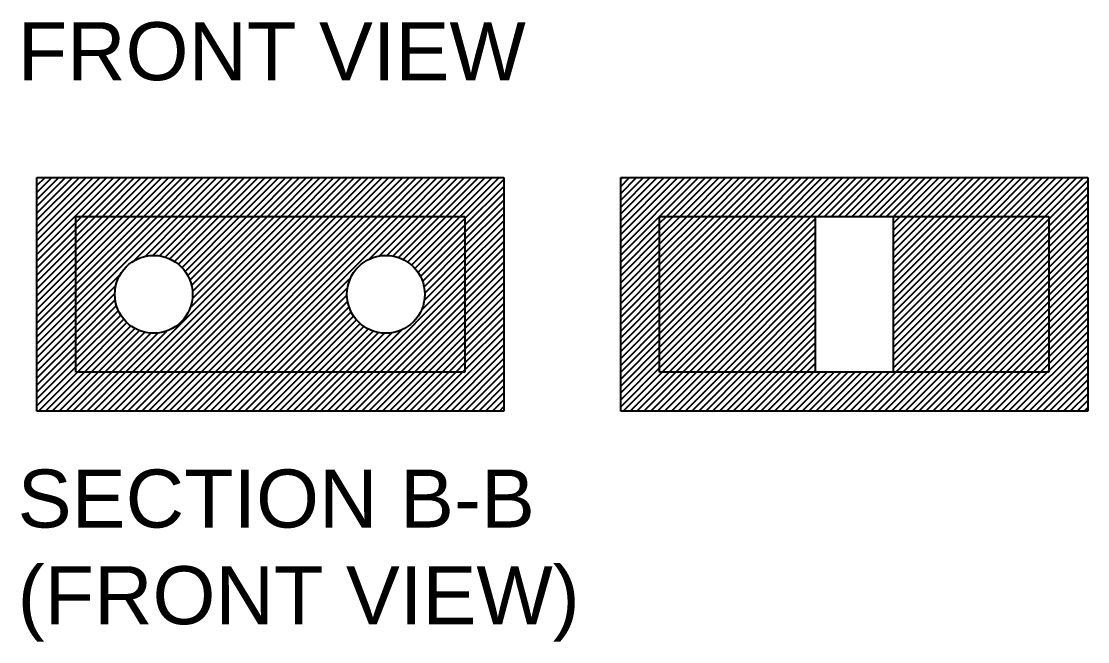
# Model space of a CAD drawing. Header units: inches. Extents: x -42 to 74, y -23 to 45.
# Drawn here: x 17.09 to 44.5, y -21.92 to -5.99 of the extents above; entities that cross this region are included whole.
import ezdxf

# ---------------------------------------------------------------- set-up
doc = ezdxf.new("R2010")
doc.units = ezdxf.units.IN
doc.header["$MEASUREMENT"] = 0
doc.linetypes.add('ACAD_ISO02W100', pattern=[15, 12, -3])
for name, color, linetype in [('dimensions', 100, 'Continuous'), ('front layer', 140, 'Continuous'), ('middle layer', 170, 'Continuous')]:
    doc.layers.add(name, color=color, linetype=linetype)
doc.styles.get("Standard").update_dxf_attribs({"font": 'arial.ttf'})

msp = doc.modelspace()

# ---------------------------------------------------------------- linework, layer by layer
for p, q in [((17.497, -10), (29.497, -10)), ((17.497, -16), (17.497, -10)), ((29.497, -10), (29.497, -16)), ((32.5, -10), (44.5, -10)), ((32.5, -16), (32.5, -10)), ((44.5, -10), (44.5, -16)), ((18.497, -11), (28.497, -11)), ((18.497, -15), (18.497, -11)), ((28.497, -11), (28.497, -15)), ((33.5, -15), (33.5, -11)), ((33.5, -11), (37.5, -11)), ((37.5, -11), (37.5, -15)), ((37.5, -11), (43.5, -11)), ((39.5, -11), (39.5, -15)), ((43.5, -11), (43.5, -15)), ((28.497, -15), (18.497, -15)), ((37.5, -15), (33.5, -15)), ((43.5, -15), (37.5, -15)), ((29.497, -16), (17.497, -16)), ((44.5, -16), (32.5, -16)), ((37.5, -16), (32.5, -16))]:
    msp.add_line(p, q)
for centre in [(20.497, -13), (26.463, -13)]:
    msp.add_circle(centre, 1)
at = {"layer": 'front layer', "linetype": 'Continuous'}
for p, q in [((17.497, -10.029), (17.526, -10)), ((17.497, -10.206), (17.703, -10)), ((17.497, -10.383), (17.88, -10)), ((17.497, -10.56), (18.057, -10)), ((17.497, -10.736), (18.234, -10)), ((17.497, -10.913), (18.41, -10)), ((17.497, -11.09), (18.587, -10)), ((17.497, -11.267), (18.764, -10)), ((17.497, -11.444), (18.941, -10)), ((17.497, -11.62), (19.117, -10)), ((17.497, -11.797), (19.294, -10)), ((17.497, -11.974), (19.471, -10)), ((18.648, -11), (19.648, -10)), ((18.825, -11), (19.825, -10)), ((19.001, -11), (20.001, -10)), ((19.178, -11), (20.178, -10)), ((19.355, -11), (20.355, -10)), ((19.532, -11), (20.532, -10)), ((19.708, -11), (20.708, -10)), ((19.885, -11), (20.885, -10)), ((20.062, -11), (21.062, -10)), ((20.239, -11), (21.239, -10)), ((20.416, -11), (21.416, -10)), ((20.592, -11), (21.592, -10)), ((20.769, -11), (21.769, -10)), ((20.946, -11), (21.946, -10)), ((21.123, -11), (22.123, -10)), ((21.299, -11), (22.299, -10)), ((21.476, -11), (22.476, -10)), ((21.653, -11), (22.653, -10)), ((21.83, -11), (22.83, -10)), ((22.007, -11), (23.007, -10)), ((22.183, -11), (23.183, -10)), ((22.36, -11), (23.36, -10)), ((22.537, -11), (23.537, -10)), ((22.714, -11), (23.714, -10)), ((22.89, -11), (23.89, -10)), ((23.067, -11), (24.067, -10)), ((23.244, -11), (24.244, -10)), ((23.421, -11), (24.421, -10)), ((23.598, -11), (24.598, -10)), ((23.774, -11), (24.774, -10)), ((23.951, -11), (24.951, -10)), ((24.128, -11), (25.128, -10)), ((24.305, -11), (25.305, -10)), ((24.481, -11), (25.481, -10)), ((24.658, -11), (25.658, -10)), ((24.835, -11), (25.835, -10)), ((25.012, -11), (26.012, -10)), ((25.189, -11), (26.189, -10)), ((25.365, -11), (26.365, -10)), ((25.542, -11), (26.542, -10)), ((25.719, -11), (26.719, -10)), ((25.896, -11), (26.896, -10)), ((26.072, -11), (27.072, -10)), ((26.249, -11), (27.249, -10)), ((26.426, -11), (27.426, -10)), ((26.603, -11), (27.603, -10)), ((26.78, -11), (27.78, -10)), ((26.956, -11), (27.956, -10)), ((27.133, -11), (28.133, -10)), ((27.31, -11), (28.31, -10)), ((27.487, -11), (28.487, -10)), ((27.663, -11), (28.663, -10)), ((27.84, -11), (28.84, -10)), ((28.017, -11), (29.017, -10)), ((28.194, -11), (29.194, -10)), ((28.371, -11), (29.371, -10)), ((28.497, -11.05), (29.497, -10.05)), ((32.5, -10.053), (32.553, -10)), ((32.5, -10.229), (32.729, -10)), ((32.5, -10.406), (32.906, -10)), ((32.5, -10.583), (33.083, -10)), ((32.5, -10.76), (33.26, -10)), ((32.5, -10.936), (33.436, -10)), ((32.5, -11.113), (33.613, -10)), ((32.5, -11.29), (33.79, -10)), ((32.5, -11.467), (33.967, -10)), ((32.5, -11.643), (34.143, -10)), ((32.5, -11.82), (34.32, -10)), ((32.5, -11.997), (34.497, -10)), ((33.674, -11), (34.674, -10)), ((33.851, -11), (34.851, -10)), ((34.027, -11), (35.027, -10)), ((34.204, -11), (35.204, -10)), ((34.381, -11), (35.381, -10)), ((34.558, -11), (35.558, -10)), ((34.734, -11), (35.734, -10)), ((34.911, -11), (35.911, -10)), ((35.088, -11), (36.088, -10)), ((35.265, -11), (36.265, -10)), ((35.442, -11), (36.442, -10)), ((35.618, -11), (36.618, -10)), ((35.795, -11), (36.795, -10)), ((35.972, -11), (36.972, -10)), ((36.149, -11), (37.149, -10)), ((36.325, -11), (37.325, -10)), ((36.502, -11), (37.502, -10)), ((36.679, -11), (37.679, -10)), ((36.856, -11), (37.856, -10)), ((37.033, -11), (38.033, -10)), ((37.209, -11), (38.209, -10)), ((37.386, -11), (38.386, -10)), ((37.563, -11), (38.563, -10)), ((37.74, -11), (38.74, -10)), ((37.916, -11), (38.916, -10)), ((38.093, -11), (39.093, -10)), ((38.27, -11), (39.27, -10)), ((38.447, -11), (39.447, -10)), ((38.624, -11), (39.624, -10)), ((38.8, -11), (39.8, -10)), ((38.977, -11), (39.977, -10)), ((39.154, -11), (40.154, -10)), ((39.331, -11), (40.331, -10)), ((39.507, -11), (40.507, -10)), ((39.684, -11), (40.684, -10)), ((39.861, -11), (40.861, -10)), ((40.038, -11), (41.038, -10)), ((40.215, -11), (41.215, -10)), ((40.391, -11), (41.391, -10)), ((40.568, -11), (41.568, -10)), ((40.745, -11), (41.745, -10)), ((40.922, -11), (41.922, -10)), ((41.098, -11), (42.098, -10)), ((41.275, -11), (42.275, -10)), ((41.452, -11), (42.452, -10)), ((41.629, -11), (42.629, -10)), ((41.806, -11), (42.806, -10)), ((41.982, -11), (42.982, -10)), ((42.159, -11), (43.159, -10)), ((42.336, -11), (43.336, -10)), ((42.513, -11), (43.513, -10)), ((42.689, -11), (43.689, -10)), ((42.866, -11), (43.866, -10)), ((43.043, -11), (44.043, -10)), ((43.22, -11), (44.22, -10)), ((43.397, -11), (44.397, -10)), ((43.5, -11.073), (44.5, -10.073)), ((28.497, -11.227), (29.497, -10.227)), ((28.497, -11.404), (29.497, -10.404)), ((43.5, -11.25), (44.5, -10.25)), ((28.497, -11.581), (29.497, -10.581)), ((43.5, -11.427), (44.5, -10.427)), ((43.5, -11.604), (44.5, -10.604)), ((28.497, -11.757), (29.497, -10.757)), ((28.497, -11.934), (29.497, -10.934)), ((43.5, -11.78), (44.5, -10.78)), ((43.5, -11.957), (44.5, -10.957)), ((17.497, -12.151), (18.497, -11.151)), ((28.497, -12.111), (29.497, -11.111)), ((32.5, -12.174), (33.5, -11.174)), ((43.5, -12.134), (44.5, -11.134)), ((17.497, -12.327), (18.497, -11.327)), ((17.497, -12.504), (18.497, -11.504)), ((28.497, -12.288), (29.497, -11.288)), ((28.497, -12.464), (29.497, -11.464)), ((32.5, -12.351), (33.5, -11.351)), ((43.5, -12.311), (44.5, -11.311)), ((43.5, -12.488), (44.5, -11.488)), ((17.497, -12.681), (18.497, -11.681)), ((28.497, -12.641), (29.497, -11.641)), ((32.5, -12.527), (33.5, -11.527)), ((32.5, -12.704), (33.5, -11.704)), ((43.5, -12.664), (44.5, -11.664)), ((17.497, -12.858), (18.497, -11.858)), ((17.497, -13.035), (18.497, -12.035)), ((28.497, -12.818), (29.497, -11.818)), ((28.497, -12.995), (29.497, -11.995)), ((32.5, -12.881), (33.5, -11.881)), ((32.5, -13.058), (33.5, -12.058)), ((43.5, -12.841), (44.5, -11.841)), ((43.5, -13.018), (44.5, -12.018)), ((17.497, -13.211), (18.497, -12.211)), ((28.497, -13.172), (29.497, -12.172)), ((32.5, -13.234), (33.5, -12.234)), ((43.5, -13.195), (44.5, -12.195)), ((17.497, -13.388), (18.497, -12.388)), ((17.497, -13.565), (18.497, -12.565)), ((28.497, -13.348), (29.497, -12.348)), ((28.497, -13.525), (29.497, -12.525)), ((32.5, -13.411), (33.5, -12.411)), ((32.5, -13.588), (33.5, -12.588)), ((43.5, -13.371), (44.5, -12.371)), ((43.5, -13.548), (44.5, -12.548)), ((17.497, -13.742), (18.497, -12.742)), ((28.497, -13.702), (29.497, -12.702)), ((28.497, -13.879), (29.497, -12.879)), ((32.5, -13.765), (33.5, -12.765)), ((43.5, -13.725), (44.5, -12.725)), ((17.497, -13.918), (18.497, -12.918)), ((17.497, -14.095), (18.497, -13.095)), ((28.497, -14.055), (29.497, -13.055)), ((32.5, -13.942), (33.5, -12.942)), ((32.5, -14.118), (33.5, -13.118)), ((43.5, -13.902), (44.5, -12.902)), ((43.5, -14.079), (44.5, -13.079)), ((17.497, -14.272), (18.497, -13.272)), ((28.497, -14.232), (29.497, -13.232)), ((28.497, -14.409), (29.497, -13.409)), ((32.5, -14.295), (33.5, -13.295)), ((43.5, -14.255), (44.5, -13.255)), ((17.497, -14.449), (18.497, -13.449)), ((17.497, -14.626), (18.497, -13.626)), ((28.497, -14.586), (29.497, -13.586)), ((32.5, -14.472), (33.5, -13.472)), ((32.5, -14.649), (33.5, -13.649)), ((43.5, -14.432), (44.5, -13.432)), ((43.5, -14.609), (44.5, -13.609)), ((17.497, -14.802), (18.497, -13.802)), ((28.497, -14.763), (29.497, -13.763)), ((28.497, -14.939), (29.497, -13.939)), ((32.5, -14.825), (33.5, -13.825)), ((43.5, -14.786), (44.5, -13.786)), ((43.5, -14.962), (44.5, -13.962)), ((17.497, -14.979), (18.497, -13.979)), ((17.497, -15.156), (18.497, -14.156)), ((27.613, -16), (29.497, -14.116)), ((32.5, -15.002), (33.5, -14.002)), ((32.5, -15.179), (33.5, -14.179)), ((42.639, -16), (44.5, -14.139)), ((17.497, -15.333), (18.497, -14.333)), ((17.497, -15.509), (18.497, -14.509)), ((27.79, -16), (29.497, -14.293)), ((27.967, -16), (29.497, -14.47)), ((32.5, -15.356), (33.5, -14.356)), ((42.816, -16), (44.5, -14.316)), ((42.993, -16), (44.5, -14.493)), ((17.497, -15.686), (18.497, -14.686)), ((28.143, -16), (29.497, -14.646)), ((32.5, -15.533), (33.5, -14.533)), ((32.5, -15.709), (33.5, -14.709)), ((43.17, -16), (44.5, -14.67)), ((17.497, -15.863), (18.497, -14.863)), ((17.537, -16), (18.537, -15)), ((17.714, -16), (18.714, -15)), ((17.89, -16), (18.89, -15)), ((18.067, -16), (19.067, -15)), ((18.244, -16), (19.244, -15)), ((18.421, -16), (19.421, -15)), ((18.598, -16), (19.598, -15)), ((18.774, -16), (19.774, -15)), ((18.951, -16), (19.951, -15)), ((19.128, -16), (20.128, -15)), ((19.305, -16), (20.305, -15)), ((19.481, -16), (20.481, -15)), ((19.658, -16), (20.658, -15)), ((19.835, -16), (20.835, -15)), ((20.012, -16), (21.012, -15)), ((20.189, -16), (21.189, -15)), ((20.365, -16), (21.365, -15)), ((20.542, -16), (21.542, -15)), ((20.719, -16), (21.719, -15)), ((20.896, -16), (21.896, -15)), ((21.072, -16), (22.072, -15)), ((21.249, -16), (22.249, -15)), ((21.426, -16), (22.426, -15)), ((21.603, -16), (22.603, -15)), ((21.78, -16), (22.78, -15)), ((21.956, -16), (22.956, -15)), ((22.133, -16), (23.133, -15)), ((22.31, -16), (23.31, -15)), ((22.487, -16), (23.487, -15)), ((22.663, -16), (23.663, -15)), ((22.84, -16), (23.84, -15)), ((23.017, -16), (24.017, -15)), ((23.194, -16), (24.194, -15)), ((23.371, -16), (24.371, -15)), ((23.547, -16), (24.547, -15)), ((23.724, -16), (24.724, -15)), ((23.901, -16), (24.901, -15)), ((24.078, -16), (25.078, -15)), ((24.254, -16), (25.254, -15)), ((24.431, -16), (25.431, -15)), ((24.608, -16), (25.608, -15)), ((24.785, -16), (25.785, -15)), ((24.962, -16), (25.962, -15)), ((25.138, -16), (26.138, -15)), ((25.315, -16), (26.315, -15)), ((25.492, -16), (26.492, -15)), ((25.669, -16), (26.669, -15)), ((25.845, -16), (26.845, -15)), ((26.022, -16), (27.022, -15)), ((26.199, -16), (27.199, -15)), ((26.376, -16), (27.376, -15)), ((26.553, -16), (27.553, -15)), ((26.729, -16), (27.729, -15)), ((26.906, -16), (27.906, -15)), ((27.083, -16), (28.083, -15)), ((27.26, -16), (28.26, -15)), ((27.436, -16), (28.436, -15)), ((28.32, -16), (29.497, -14.823)), ((28.497, -16), (29.497, -15)), ((32.5, -15.886), (33.5, -14.886)), ((32.563, -16), (33.563, -15)), ((32.74, -16), (33.74, -15)), ((32.916, -16), (33.916, -15)), ((33.093, -16), (34.093, -15)), ((33.27, -16), (34.27, -15)), ((33.447, -16), (34.447, -15)), ((33.624, -16), (34.624, -15)), ((33.8, -16), (34.8, -15)), ((33.977, -16), (34.977, -15)), ((34.154, -16), (35.154, -15)), ((34.331, -16), (35.331, -15)), ((34.507, -16), (35.507, -15)), ((34.684, -16), (35.684, -15)), ((34.861, -16), (35.861, -15)), ((35.038, -16), (36.038, -15)), ((35.215, -16), (36.215, -15)), ((35.391, -16), (36.391, -15)), ((35.568, -16), (36.568, -15)), ((35.745, -16), (36.745, -15)), ((35.922, -16), (36.922, -15)), ((36.098, -16), (37.098, -15)), ((36.275, -16), (37.275, -15)), ((36.452, -16), (37.452, -15)), ((36.629, -16), (37.629, -15)), ((36.806, -16), (37.806, -15)), ((36.982, -16), (37.982, -15)), ((37.159, -16), (38.159, -15)), ((37.336, -16), (38.336, -15)), ((37.513, -16), (38.513, -15)), ((37.689, -16), (38.689, -15)), ((37.866, -16), (38.866, -15)), ((38.043, -16), (39.043, -15)), ((38.22, -16), (39.22, -15)), ((38.397, -16), (39.397, -15)), ((38.573, -16), (39.573, -15)), ((38.75, -16), (39.75, -15)), ((38.927, -16), (39.927, -15)), ((39.104, -16), (40.104, -15)), ((39.28, -16), (40.28, -15)), ((39.457, -16), (40.457, -15)), ((39.634, -16), (40.634, -15)), ((39.811, -16), (40.811, -15)), ((39.988, -16), (40.988, -15)), ((40.164, -16), (41.164, -15)), ((40.341, -16), (41.341, -15)), ((40.518, -16), (41.518, -15)), ((40.695, -16), (41.695, -15)), ((40.871, -16), (41.871, -15)), ((41.048, -16), (42.048, -15)), ((41.225, -16), (42.225, -15)), ((41.402, -16), (42.402, -15)), ((41.579, -16), (42.579, -15)), ((41.755, -16), (42.755, -15)), ((41.932, -16), (42.932, -15)), ((42.109, -16), (43.109, -15)), ((42.286, -16), (43.286, -15)), ((42.462, -16), (43.462, -15)), ((43.346, -16), (44.5, -14.846)), ((43.523, -16), (44.5, -15.023)), ((28.674, -16), (29.497, -15.177)), ((43.7, -16), (44.5, -15.2)), ((28.851, -16), (29.497, -15.354)), ((29.027, -16), (29.497, -15.53)), ((43.877, -16), (44.5, -15.377)), ((44.053, -16), (44.5, -15.553)), ((29.204, -16), (29.497, -15.707)), ((29.381, -16), (29.497, -15.884)), ((44.23, -16), (44.5, -15.73)), ((44.407, -16), (44.5, -15.907))]:
    msp.add_line(p, q, dxfattribs=at)
at = {"layer": 'middle layer', "linetype": 'Continuous'}
for p, q in [((18.497, -11.151), (18.648, -11)), ((18.497, -11.327), (18.825, -11)), ((18.497, -11.504), (19.001, -11)), ((18.497, -11.681), (19.178, -11)), ((18.497, -11.858), (19.355, -11)), ((18.497, -12.035), (19.532, -11)), ((18.497, -12.211), (19.708, -11)), ((18.497, -12.388), (19.885, -11)), ((18.497, -12.565), (20.062, -11)), ((18.497, -12.742), (20.239, -11)), ((18.497, -12.918), (20.416, -11)), ((18.497, -13.095), (20.592, -11)), ((18.497, -13.272), (20.769, -11)), ((18.497, -13.449), (20.946, -11)), ((19.951, -15), (23.951, -11)), ((19.976, -12.146), (21.123, -11)), ((20.128, -15), (24.128, -11)), ((20.274, -12.025), (21.299, -11)), ((20.305, -15), (24.305, -11)), ((20.476, -12), (21.476, -11)), ((20.481, -15), (24.481, -11)), ((20.642, -12.011), (21.653, -11)), ((20.658, -15), (24.658, -11)), ((20.787, -12.043), (21.83, -11)), ((20.835, -15), (24.835, -11)), ((20.915, -12.092), (22.007, -11)), ((21.012, -15), (25.012, -11)), ((21.03, -12.154), (22.183, -11)), ((21.132, -12.228), (22.36, -11)), ((21.189, -15), (25.189, -11)), ((21.224, -12.313), (22.537, -11)), ((21.304, -12.41), (22.714, -11)), ((21.365, -15), (25.365, -11)), ((21.373, -12.517), (22.89, -11)), ((21.429, -12.638), (23.067, -11)), ((21.439, -13.335), (23.774, -11)), ((21.471, -12.773), (23.244, -11)), ((21.491, -13.106), (23.598, -11)), ((21.494, -12.926), (23.421, -11)), ((21.542, -15), (25.542, -11)), ((21.719, -15), (25.719, -11)), ((21.896, -15), (25.896, -11)), ((22.072, -15), (26.072, -11)), ((22.249, -15), (26.249, -11)), ((22.426, -15), (26.426, -11)), ((22.603, -15), (26.603, -11)), ((22.78, -15), (26.78, -11)), ((22.956, -15), (26.956, -11)), ((26.038, -12.095), (27.133, -11)), ((26.296, -12.014), (27.31, -11)), ((26.486, -12), (27.487, -11)), ((26.646, -12.017), (27.663, -11)), ((26.786, -12.054), (27.84, -11)), ((26.911, -12.106), (28.017, -11)), ((27.023, -12.171), (28.194, -11)), ((27.122, -12.248), (28.371, -11)), ((27.211, -12.336), (28.497, -11.05)), ((27.289, -12.436), (28.497, -11.227)), ((33.5, -11.174), (33.674, -11)), ((33.5, -11.351), (33.851, -11)), ((33.5, -11.527), (34.027, -11)), ((33.5, -11.704), (34.204, -11)), ((33.5, -11.881), (34.381, -11)), ((33.5, -12.058), (34.558, -11)), ((33.5, -12.234), (34.734, -11)), ((33.5, -12.411), (34.911, -11)), ((33.5, -12.588), (35.088, -11)), ((33.5, -12.765), (35.265, -11)), ((33.5, -12.942), (35.442, -11)), ((33.5, -13.118), (35.618, -11)), ((33.5, -13.295), (35.795, -11)), ((33.5, -13.472), (35.972, -11)), ((33.5, -13.649), (36.149, -11)), ((33.5, -13.825), (36.325, -11)), ((33.5, -14.002), (36.502, -11)), ((33.5, -14.179), (36.679, -11)), ((33.5, -14.356), (36.856, -11)), ((33.5, -14.533), (37.033, -11)), ((33.5, -14.709), (37.209, -11)), ((33.5, -14.886), (37.386, -11)), ((33.563, -15), (37.5, -11.063)), ((39.5, -11.007), (39.507, -11)), ((39.5, -11.184), (39.684, -11)), ((39.5, -11.361), (39.861, -11)), ((39.5, -11.538), (40.038, -11)), ((39.5, -11.715), (40.215, -11)), ((39.5, -11.891), (40.391, -11)), ((39.5, -12.068), (40.568, -11)), ((39.5, -12.245), (40.745, -11)), ((39.5, -12.422), (40.922, -11)), ((39.5, -12.598), (41.098, -11)), ((39.5, -12.775), (41.275, -11)), ((39.5, -12.952), (41.452, -11)), ((39.5, -13.129), (41.629, -11)), ((39.5, -13.306), (41.806, -11)), ((39.5, -13.482), (41.982, -11)), ((39.5, -13.659), (42.159, -11)), ((39.5, -13.836), (42.336, -11)), ((39.5, -14.013), (42.513, -11)), ((39.5, -14.189), (42.689, -11)), ((39.5, -14.366), (42.866, -11)), ((39.5, -14.543), (43.043, -11)), ((39.5, -14.72), (43.22, -11)), ((39.5, -14.897), (43.397, -11)), ((39.573, -15), (43.5, -11.073)), ((27.354, -12.546), (28.497, -11.404)), ((33.74, -15), (37.5, -11.24)), ((33.916, -15), (37.5, -11.416)), ((39.75, -15), (43.5, -11.25)), ((39.927, -15), (43.5, -11.427)), ((27.407, -12.67), (28.497, -11.581)), ((27.445, -12.81), (28.497, -11.757)), ((34.093, -15), (37.5, -11.593)), ((34.27, -15), (37.5, -11.77)), ((40.104, -15), (43.5, -11.604)), ((40.28, -15), (43.5, -11.78)), ((27.463, -12.969), (28.497, -11.934)), ((34.447, -15), (37.5, -11.947)), ((40.457, -15), (43.5, -11.957)), ((27.376, -13.409), (28.497, -12.288)), ((27.451, -13.157), (28.497, -12.111)), ((34.624, -15), (37.5, -12.124)), ((34.8, -15), (37.5, -12.3)), ((40.634, -15), (43.5, -12.134)), ((40.811, -15), (43.5, -12.311)), ((18.497, -13.626), (19.643, -12.479)), ((23.133, -15), (25.558, -12.575)), ((25.962, -15), (28.497, -12.464)), ((34.977, -15), (37.5, -12.477)), ((40.988, -15), (43.5, -12.488)), ((18.497, -13.802), (19.522, -12.777)), ((23.31, -15), (25.477, -12.833)), ((26.138, -15), (28.497, -12.641)), ((26.315, -15), (28.497, -12.818)), ((35.154, -15), (37.5, -12.654)), ((35.331, -15), (37.5, -12.831)), ((41.164, -15), (43.5, -12.664)), ((41.341, -15), (43.5, -12.841)), ((18.497, -13.979), (19.497, -12.979)), ((18.497, -14.156), (19.508, -13.145)), ((23.487, -15), (25.463, -13.023)), ((26.492, -15), (28.497, -12.995)), ((35.507, -15), (37.5, -13.007)), ((41.518, -15), (43.5, -13.018)), ((18.497, -14.333), (19.54, -13.29)), ((18.497, -14.509), (19.589, -13.418)), ((23.663, -15), (25.48, -13.183)), ((23.84, -15), (25.517, -13.323)), ((26.669, -15), (28.497, -13.172)), ((26.845, -15), (28.497, -13.348)), ((35.684, -15), (37.5, -13.184)), ((35.861, -15), (37.5, -13.361)), ((41.695, -15), (43.5, -13.195)), ((41.871, -15), (43.5, -13.371)), ((18.497, -14.686), (19.651, -13.533)), ((18.497, -14.863), (19.725, -13.635)), ((24.017, -15), (25.569, -13.448)), ((24.194, -15), (25.634, -13.559)), ((24.371, -15), (25.711, -13.659)), ((27.022, -15), (28.497, -13.525)), ((27.199, -15), (28.497, -13.702)), ((36.038, -15), (37.5, -13.538)), ((42.048, -15), (43.5, -13.548)), ((18.537, -15), (19.81, -13.727)), ((18.714, -15), (19.907, -13.807)), ((18.89, -15), (20.015, -13.876)), ((19.067, -15), (20.135, -13.932)), ((19.244, -15), (20.27, -13.974)), ((19.774, -15), (20.832, -13.942)), ((24.547, -15), (25.799, -13.748)), ((24.724, -15), (25.899, -13.825)), ((24.901, -15), (26.01, -13.891)), ((25.078, -15), (26.134, -13.944)), ((25.785, -15), (26.872, -13.912)), ((27.376, -15), (28.497, -13.879)), ((36.215, -15), (37.5, -13.715)), ((36.391, -15), (37.5, -13.891)), ((42.225, -15), (43.5, -13.725)), ((42.402, -15), (43.5, -13.902)), ((19.421, -15), (20.423, -13.997)), ((19.598, -15), (20.603, -13.994)), ((25.254, -15), (26.273, -13.982)), ((25.431, -15), (26.432, -14)), ((25.608, -15), (26.62, -13.988)), ((27.553, -15), (28.497, -14.055)), ((27.729, -15), (28.497, -14.232)), ((36.568, -15), (37.5, -14.068)), ((36.745, -15), (37.5, -14.245)), ((42.579, -15), (43.5, -14.079)), ((27.906, -15), (28.497, -14.409)), ((36.922, -15), (37.5, -14.422)), ((42.755, -15), (43.5, -14.255)), ((42.932, -15), (43.5, -14.432)), ((28.083, -15), (28.497, -14.586)), ((28.26, -15), (28.497, -14.763)), ((37.098, -15), (37.5, -14.598)), ((37.275, -15), (37.5, -14.775)), ((43.109, -15), (43.5, -14.609)), ((43.286, -15), (43.5, -14.786)), ((28.436, -15), (28.497, -14.939)), ((37.452, -15), (37.5, -14.952)), ((43.462, -15), (43.5, -14.962))]:
    msp.add_line(p, q, dxfattribs=at)

# ---------------------------------------------------------------- texts
at = {"layer": 'dimensions'}
msp.add_text('FRONT VIEW', height=1.4895, dxfattribs=at).set_placement((17, -7.5))
at = {"layer": 'dimensions', "linetype": 'ACAD_ISO02W100', "insert": (17, -17.5), "char_height": 1.48947, "attachment_point": 1}
msp.add_mtext('SECTION B-B \\P(FRONT VIEW)', dxfattribs=at)

doc.saveas('drawing.dxf')
